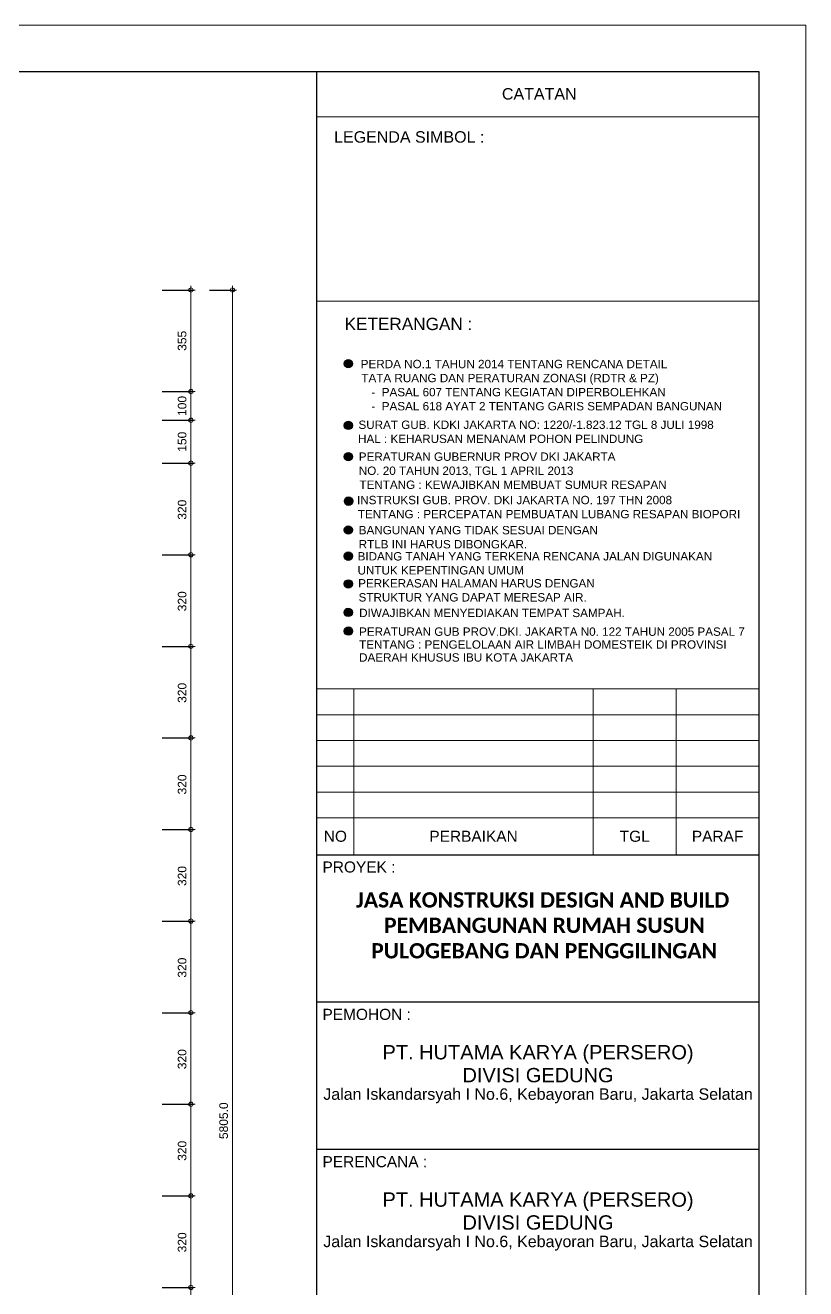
# Model space of a CAD drawing. Header units: millimetres. Extents: x -16 to 103, y -17 to 67.
# Drawn here: x 75.47 to 102.73, y 23.16 to 67.31 of the extents above; entities that cross this region are included whole.
import ezdxf
from ezdxf.enums import TextEntityAlignment as Align

# ---------------------------------------------------------------- set-up
doc = ezdxf.new("R2010")
doc.units = ezdxf.units.MM
doc.layers.get('defpoints').update_dxf_attribs({"color": 1})
for name, color, linetype, lineweight in [('-DPK-GARIS TEPI2', 7, 'Continuous', 13), ('-DPK-Simbol', 7, 'Continuous', 25), ('-DPK-TEKS 2', 7, 'Continuous', 15), ('KOP', 7, 'Continuous', 20), ('KOP GARIS', 1, 'Continuous', 30), ('u', 6, 'Continuous', 20)]:
    doc.layers.add(name, color=color, linetype=linetype, lineweight=lineweight)
doc.styles.add('ARIAL', font='arial.ttf')
doc.styles.add('KOPDPK', font='sanss___.ttf', dxfattribs={"height": 2})
doc.styles.get("Standard").update_dxf_attribs({"font": 'arial.ttf'})
doc.dimstyles.new('sk-100', dxfattribs={"dimtxt": 0.3, "dimasz": 0.15, "dimexe": 0.1, "dimexo": 0, "dimgap": 0.15, "dimtad": 1, "dimdec": 0, "dimlfac": 100, "dimzin": 0, "dimdsep": 46, "dimtxsty": 'Standard', "dimblk": 'BULAT', "dimcen": 0.09, "dimclrd": 256, "dimclre": 256, "dimclrt": 256, "dimadec": 0, "dimazin": 0, "dimtfac": 1, "dimtdec": 0, "dimtofl": 0, "dimtmove": 0, "dimatfit": 3, "dimldrblk": 'BULAT', "dimfxl": 0, "dimtolj": 1, "dimtzin": 0, "dimlwd": -1, "dimarcsym": 0})

# ---------------------------------------------------------------- blocks, each defined once
blk = doc.blocks.new('BULAT')
for p, q in [((-1, 0), (1, 0)), ((0, -1), (0, 1))]:
    blk.add_line(p, q)
blk.add_circle((0, 0), 0.5)
blk = doc.blocks.new('*D11')
at = {"layer": 'defpoints', "color": 0, "transparency": 16777216}
for p in [(81.899, 58.055), (82.699, 58.055), (81.899, 0.005)]:
    blk.add_point(p, dxfattribs=at)
at = {"layer": 'u', "lineweight": -2, "transparency": 16777216}
for p, q in [((81.899, 58.055), (82.799, 58.055)), ((81.899, 0.005), (82.799, 0.005))]:
    blk.add_line(p, q, dxfattribs=at)
at = {"layer": 'u', "transparency": 16777216}
blk.add_line((82.699, 0.155), (82.699, 57.905), dxfattribs=at)
at = {"layer": 'u', "transparency": 16777216, "xscale": 0.15, "yscale": 0.15, "zscale": 0.15}
for p, rotation in [((82.699, 58.055), 90), ((82.699, 0.005), 270)]:
    blk.add_blockref('BULAT', p, dxfattribs=dict(at, rotation=rotation))
at = {"layer": 'u', "transparency": 16777216, "insert": (82.396, 29.03), "char_height": 0.3, "attachment_point": 5, "rotation": 90}
blk.add_mtext('\\A1;5805.0', dxfattribs=at)
blk = doc.blocks.new('*D13')
at = {"layer": 'defpoints', "color": 0, "transparency": 16777216}
for p in [(80.249, 53.505), (81.249, 53.505), (80.249, 52.005)]:
    blk.add_point(p, dxfattribs=at)
at = {"layer": 'u', "lineweight": -2, "transparency": 16777216}
for p, q in [((80.249, 53.505), (81.349, 53.505)), ((80.249, 52.005), (81.349, 52.005))]:
    blk.add_line(p, q, dxfattribs=at)
at = {"layer": 'u', "transparency": 16777216}
blk.add_line((81.249, 52.155), (81.249, 53.355), dxfattribs=at)
at = {"layer": 'u', "transparency": 16777216, "xscale": 0.15, "yscale": 0.15, "zscale": 0.15}
for p, rotation in [((81.249, 53.505), 90), ((81.249, 52.005), 270)]:
    blk.add_blockref('BULAT', p, dxfattribs=dict(at, rotation=rotation))
at = {"layer": 'u', "transparency": 16777216, "insert": (80.945, 52.755), "char_height": 0.3, "attachment_point": 5, "rotation": 90}
blk.add_mtext('\\A1;150', dxfattribs=at)
blk = doc.blocks.new('*D14')
at = {"layer": 'defpoints', "color": 0, "transparency": 16777216}
for p in [(80.249, 54.505), (81.249, 54.505), (80.249, 53.505)]:
    blk.add_point(p, dxfattribs=at)
at = {"layer": 'u', "lineweight": -2, "transparency": 16777216}
for p, q in [((80.249, 54.505), (81.349, 54.505)), ((80.249, 53.505), (81.349, 53.505))]:
    blk.add_line(p, q, dxfattribs=at)
at = {"layer": 'u', "transparency": 16777216}
blk.add_line((81.249, 53.655), (81.249, 54.355), dxfattribs=at)
at = {"layer": 'u', "transparency": 16777216, "xscale": 0.15, "yscale": 0.15, "zscale": 0.15}
for p, rotation in [((81.249, 54.505), 90), ((81.249, 53.505), 270)]:
    blk.add_blockref('BULAT', p, dxfattribs=dict(at, rotation=rotation))
at = {"layer": 'u', "transparency": 16777216, "insert": (80.945, 54.005), "char_height": 0.3, "attachment_point": 5, "rotation": 90}
blk.add_mtext('\\A1;100', dxfattribs=at)
blk = doc.blocks.new('KOPA2-TPAK r')
at = {"layer": '-DPK-Simbol'}
for points in [[(51.339, 36.223, 1), (51.485, 36.223, 1)], [(51.339, 35.144, 1), (51.485, 35.144, 1)], [(51.339, 34.599, 1), (51.485, 34.599, 1)], [(51.344, 33.821, 1), (51.49, 33.821, 1)], [(51.339, 33.318, 1), (51.485, 33.318, 1)], [(51.339, 32.86, 1), (51.485, 32.86, 1)], [(51.339, 32.376, 1), (51.485, 32.376, 1)], [(51.338, 31.878, 1), (51.484, 31.878, 1)], [(51.341, 31.552, 1), (51.487, 31.552, 1)]]:
    blk.add_hatch(color=256, dxfattribs=at).paths.add_polyline_path(points)
at = {"layer": '-DPK-GARIS TEPI2', "lineweight": 13}
for p, q in [((50.864, 30.541), (58.585, 30.541)), ((51.508, 27.645), (51.508, 30.541)), ((55.69, 30.541), (55.69, 27.645)), ((57.138, 30.541), (57.138, 27.645)), ((50.864, 30.09), (58.585, 30.09)), ((50.864, 29.64), (58.585, 29.64)), ((50.864, 29.19), (58.585, 29.19)), ((50.864, 28.739), (58.585, 28.739)), ((50.864, 28.289), (58.585, 28.289))]:
    blk.add_line(p, q, dxfattribs=at)
at = {"layer": '-DPK-Simbol'}
for centre in [(51.412, 36.223), (51.412, 35.144), (51.412, 34.599), (51.417, 33.821), (51.417, 33.821), (51.412, 33.318), (51.412, 33.318), (51.412, 32.86), (51.412, 32.86), (51.412, 32.376), (51.411, 31.878), (51.411, 31.878), (51.414, 31.552), (51.414, 31.552)]:
    blk.add_circle(centre, 0.0732, dxfattribs=at)
blk.add_line((50.864, 37.317), (58.585, 37.317))
at = {"layer": 'KOP', "lineweight": 13}
blk.add_line((58.585, 40.534), (50.864, 40.534), dxfattribs=at)
at = {"layer": 'KOP'}
blk.add_lwpolyline([(0, 0), (59.4, 0), (59.4, 42.135), (0, 42.135)], close=True, dxfattribs=at)
at = {"layer": 'KOP GARIS'}
for p, q in [((50.864, 0.815), (50.864, 41.32)), ((50.864, 27.645), (58.585, 27.645)), ((50.864, 25.072), (58.585, 25.072)), ((50.864, 22.498), (58.585, 22.498))]:
    blk.add_line(p, q, dxfattribs=at)
blk.add_lwpolyline([(0.815, 0.815), (58.585, 0.815), (58.585, 41.32), (0.815, 41.32)], close=True, dxfattribs=at)
at = {"layer": '-DPK-Simbol', "style": 'ARIAL'}
for s, p in [('PERDA NO.1 TAHUN 2014 TENTANG RENCANA DETAIL', (51.629, 36.144)), ('TATA RUANG DAN PERATURAN ZONASI (RDTR & PZ)', (51.64, 35.899)), ('   -  PASAL 607 TENTANG KEGIATAN DIPERBOLEHKAN', (51.645, 35.653)), ('   -  PASAL 618 AYAT 2 TENTANG GARIS SEMPADAN BANGUNAN', (51.645, 35.407)), ('SURAT GUB. KDKI JAKARTA NO: 1220/-1.823.12 TGL 8 JULI 1998', (51.589, 35.083)), ('HAL : KEHARUSAN MENANAM POHON PELINDUNG', (51.582, 34.837)), ('PERATURAN GUBERNUR PROV DKI JAKARTA', (51.595, 34.526)), ('NO. 20 TAHUN 2013, TGL 1 APRIL 2013', (51.595, 34.28)), ('TENTANG : KEWAJIBKAN MEMBUAT SUMUR RESAPAN', (51.606, 34.035)), ('INSTRUKSI GUB. PROV. DKI JAKARTA NO. 197 THN 2008', (51.564, 33.768)), ('TENTANG : PERCEPATAN PEMBUATAN LUBANG RESAPAN BIOPORI', (51.578, 33.522)), ('BANGUNAN YANG TIDAK SESUAI DENGAN', (51.594, 33.242)), ('RTLB INI HARUS DIBONGKAR.', (51.593, 32.996)), ('BIDANG TANAH YANG TERKENA RENCANA JALAN DIGUNAKAN', (51.574, 32.785)), ('UNTUK KEPENTINGAN UMUM', (51.573, 32.54)), ('PERKERASAN HALAMAN HARUS DENGAN', (51.584, 32.313)), ('STRUKTUR YANG DAPAT MERESAP AIR.', (51.591, 32.068)), ('DIWAJIBKAN MENYEDIAKAN TEMPAT SAMPAH.', (51.601, 31.796)), ('PERATURAN GUB PROV.DKI. JAKARTA N0. 122 TAHUN 2005 PASAL 7', (51.6, 31.469)), ('TENTANG : PENGELOLAAN AIR LIMBAH DOMESTEIK DI PROVINSI', (51.6, 31.244)), ('DAERAH KHUSUS IBU KOTA JAKARTA', (51.6, 31.018))]:
    blk.add_text(s, height=0.14584, dxfattribs=at).set_placement(p)
at = {"layer": '-DPK-TEKS 2', "style": 'KOPDPK'}
blk.add_text('KETERANGAN :', height=0.21447, dxfattribs=at).set_placement((51.347, 36.81))
at = {"layer": '-DPK-TEKS 2'}
for s, p in [('NO', (51.186, 27.967)), ('PERBAIKAN', (53.599, 27.967)), ('TGL', (56.414, 27.967)), ('PARAF', (57.861, 27.967))]:
    blk.add_text(s, height=0.193, dxfattribs=at).set_placement(p, align=Align.MIDDLE_CENTER)
for s, height, p in [('PROYEK :', 0.193, (50.961, 27.43)), ('PEMOHON :', 0.193, (50.961, 24.856)), ('PERENCANA :', 0.19303, (50.961, 22.282))]:
    blk.add_text(s, height=height, dxfattribs=at).set_placement(p, align=Align.MIDDLE_LEFT)
at = {"layer": '-DPK-TEKS 2', "insert": (50.405, 26.989), "char_height": 0.2, "attachment_point": 1}
blk.add_mtext_dynamic_manual_height_columns('\\pi1.1411;{\\fCalibri|b1|i0|c0|p34;\\H1.3333x;JASA KONSTRUKSI DESIGN AND BUILD \\P\\pi1.6308;PEMBANGUNAN RUMAH SUSUN \\P\\pi1.4066;PULOGEBANG DAN PENGGILINGAN}', width=8.92595, gutter_width=1.75, heights=[0], dxfattribs=at)
at = {"layer": 'KOP'}
for s, height, p in [('PT. HUTAMA KARYA (PERSERO)', 0.25, (54.725, 24.194)), ('DIVISI GEDUNG', 0.25, (54.725, 23.794)), ('Jalan Iskandarsyah I No.6, Kebayoran Baru, Jakarta Selatan', 0.2, (54.725, 23.463)), ('PT. HUTAMA KARYA (PERSERO)', 0.25, (54.725, 21.62)), ('DIVISI GEDUNG', 0.25, (54.725, 21.22)), ('Jalan Iskandarsyah I No.6, Kebayoran Baru, Jakarta Selatan', 0.2, (54.725, 20.889))]:
    blk.add_text(s, height=height, dxfattribs=at).set_placement(p, align=Align.MIDDLE_CENTER)
at = {"layer": 'KOP', "char_height": 0.2, "attachment_point": 1}
for s, width, insert in [('\\pi0.037596;CATATAN', 1.34231, (54.057, 41.037)), ('LEGENDA SIMBOL :', 2.62438, (51.164, 40.284))]:
    blk.add_mtext_dynamic_manual_height_columns(s, width=width, gutter_width=5, heights=[0], dxfattribs=dict(at, insert=insert))
at = {"layer": 'KOP'}
for p in [(51.864, 6.612), (51.864, 6.212), (51.864, 5.812)]:
    blk.add_attdef('JUDUL', p, '', height=0.25, dxfattribs=at)
for tag, p in [('SKALA', (51.816, 4.913)), ('SKALA', (51.816, 4.602)), ('SKALA', (51.816, 4.312)), ('AR-00', (57.749, 3.195))]:
    blk.add_attdef(tag, text='', height=0.172, dxfattribs=at).set_placement(p, align=Align.MIDDLE_CENTER)
blk = doc.blocks.new('*D17')
at = {"layer": 'defpoints', "color": 0, "transparency": 16777216}
for p in [(80.249, 58.055), (81.249, 58.055), (80.249, 54.505)]:
    blk.add_point(p, dxfattribs=at)
at = {"layer": 'u', "lineweight": -2, "transparency": 16777216}
for p, q in [((80.249, 58.055), (81.349, 58.055)), ((80.249, 54.505), (81.349, 54.505))]:
    blk.add_line(p, q, dxfattribs=at)
at = {"layer": 'u', "transparency": 16777216}
blk.add_line((81.249, 54.655), (81.249, 57.905), dxfattribs=at)
at = {"layer": 'u', "transparency": 16777216, "xscale": 0.15, "yscale": 0.15, "zscale": 0.15}
for p, rotation in [((81.249, 58.055), 90), ((81.249, 54.505), 270)]:
    blk.add_blockref('BULAT', p, dxfattribs=dict(at, rotation=rotation))
at = {"layer": 'u', "transparency": 16777216, "insert": (80.945, 56.28), "char_height": 0.3, "attachment_point": 5, "rotation": 90}
blk.add_mtext('\\A1;355', dxfattribs=at)
blk = doc.blocks.new('*D45')
at = {"layer": 'defpoints', "color": 0, "transparency": 16777216}
for p in [(80.249, 23.205), (81.249, 23.205), (80.249, 20.005)]:
    blk.add_point(p, dxfattribs=at)
at = {"layer": 'u', "lineweight": -2, "transparency": 16777216}
for p, q in [((80.249, 23.205), (81.349, 23.205)), ((80.249, 20.005), (81.349, 20.005))]:
    blk.add_line(p, q, dxfattribs=at)
at = {"layer": 'u', "transparency": 16777216}
blk.add_line((81.249, 20.155), (81.249, 23.055), dxfattribs=at)
at = {"layer": 'u', "transparency": 16777216, "xscale": 0.15, "yscale": 0.15, "zscale": 0.15}
for p, rotation in [((81.249, 23.205), 90), ((81.249, 20.005), 270)]:
    blk.add_blockref('BULAT', p, dxfattribs=dict(at, rotation=rotation))
at = {"layer": 'u', "transparency": 16777216, "insert": (80.945, 21.58), "char_height": 0.3, "attachment_point": 5, "rotation": 90}
blk.add_mtext('\\A1;320', dxfattribs=at)
blk = doc.blocks.new('*D46')
at = {"layer": 'defpoints', "color": 0, "transparency": 16777216}
for p in [(80.249, 26.405), (81.249, 26.405), (80.249, 23.205)]:
    blk.add_point(p, dxfattribs=at)
at = {"layer": 'u', "lineweight": -2, "transparency": 16777216}
for p, q in [((80.249, 26.405), (81.349, 26.405)), ((80.249, 23.205), (81.349, 23.205))]:
    blk.add_line(p, q, dxfattribs=at)
at = {"layer": 'u', "transparency": 16777216}
blk.add_line((81.249, 23.355), (81.249, 26.255), dxfattribs=at)
at = {"layer": 'u', "transparency": 16777216, "xscale": 0.15, "yscale": 0.15, "zscale": 0.15}
for p, rotation in [((81.249, 26.405), 90), ((81.249, 23.205), 270)]:
    blk.add_blockref('BULAT', p, dxfattribs=dict(at, rotation=rotation))
at = {"layer": 'u', "transparency": 16777216, "insert": (80.945, 24.78), "char_height": 0.3, "attachment_point": 5, "rotation": 90}
blk.add_mtext('\\A1;320', dxfattribs=at)
blk = doc.blocks.new('*D47')
at = {"layer": 'defpoints', "color": 0, "transparency": 16777216}
for p in [(80.249, 29.605), (81.249, 29.605), (80.249, 26.405)]:
    blk.add_point(p, dxfattribs=at)
at = {"layer": 'u', "lineweight": -2, "transparency": 16777216}
for p, q in [((80.249, 29.605), (81.349, 29.605)), ((80.249, 26.405), (81.349, 26.405))]:
    blk.add_line(p, q, dxfattribs=at)
at = {"layer": 'u', "transparency": 16777216}
blk.add_line((81.249, 26.555), (81.249, 29.455), dxfattribs=at)
at = {"layer": 'u', "transparency": 16777216, "xscale": 0.15, "yscale": 0.15, "zscale": 0.15}
for p, rotation in [((81.249, 29.605), 90), ((81.249, 26.405), 270)]:
    blk.add_blockref('BULAT', p, dxfattribs=dict(at, rotation=rotation))
at = {"layer": 'u', "transparency": 16777216, "insert": (80.945, 27.98), "char_height": 0.3, "attachment_point": 5, "rotation": 90}
blk.add_mtext('\\A1;320', dxfattribs=at)
blk = doc.blocks.new('*D48')
at = {"layer": 'defpoints', "color": 0, "transparency": 16777216}
for p in [(80.249, 32.805), (81.249, 32.805), (80.249, 29.605)]:
    blk.add_point(p, dxfattribs=at)
at = {"layer": 'u', "lineweight": -2, "transparency": 16777216}
for p, q in [((80.249, 32.805), (81.349, 32.805)), ((80.249, 29.605), (81.349, 29.605))]:
    blk.add_line(p, q, dxfattribs=at)
at = {"layer": 'u', "transparency": 16777216}
blk.add_line((81.249, 29.755), (81.249, 32.655), dxfattribs=at)
at = {"layer": 'u', "transparency": 16777216, "xscale": 0.15, "yscale": 0.15, "zscale": 0.15}
for p, rotation in [((81.249, 32.805), 90), ((81.249, 29.605), 270)]:
    blk.add_blockref('BULAT', p, dxfattribs=dict(at, rotation=rotation))
at = {"layer": 'u', "transparency": 16777216, "insert": (80.945, 31.18), "char_height": 0.3, "attachment_point": 5, "rotation": 90}
blk.add_mtext('\\A1;320', dxfattribs=at)
blk = doc.blocks.new('*D49')
at = {"layer": 'defpoints', "color": 0, "transparency": 16777216}
for p in [(80.249, 36.005), (81.249, 36.005), (80.249, 32.805)]:
    blk.add_point(p, dxfattribs=at)
at = {"layer": 'u', "lineweight": -2, "transparency": 16777216}
for p, q in [((80.249, 36.005), (81.349, 36.005)), ((80.249, 32.805), (81.349, 32.805))]:
    blk.add_line(p, q, dxfattribs=at)
at = {"layer": 'u', "transparency": 16777216}
blk.add_line((81.249, 32.955), (81.249, 35.855), dxfattribs=at)
at = {"layer": 'u', "transparency": 16777216, "xscale": 0.15, "yscale": 0.15, "zscale": 0.15}
for p, rotation in [((81.249, 36.005), 90), ((81.249, 32.805), 270)]:
    blk.add_blockref('BULAT', p, dxfattribs=dict(at, rotation=rotation))
at = {"layer": 'u', "transparency": 16777216, "insert": (80.945, 34.38), "char_height": 0.3, "attachment_point": 5, "rotation": 90}
blk.add_mtext('\\A1;320', dxfattribs=at)
blk = doc.blocks.new('*D50')
at = {"layer": 'defpoints', "color": 0, "transparency": 16777216}
for p in [(80.249, 39.205), (81.249, 39.205), (80.249, 36.005)]:
    blk.add_point(p, dxfattribs=at)
at = {"layer": 'u', "lineweight": -2, "transparency": 16777216}
for p, q in [((80.249, 39.205), (81.349, 39.205)), ((80.249, 36.005), (81.349, 36.005))]:
    blk.add_line(p, q, dxfattribs=at)
at = {"layer": 'u', "transparency": 16777216}
blk.add_line((81.249, 36.155), (81.249, 39.055), dxfattribs=at)
at = {"layer": 'u', "transparency": 16777216, "xscale": 0.15, "yscale": 0.15, "zscale": 0.15}
for p, rotation in [((81.249, 39.205), 90), ((81.249, 36.005), 270)]:
    blk.add_blockref('BULAT', p, dxfattribs=dict(at, rotation=rotation))
at = {"layer": 'u', "transparency": 16777216, "insert": (80.945, 37.58), "char_height": 0.3, "attachment_point": 5, "rotation": 90}
blk.add_mtext('\\A1;320', dxfattribs=at)
blk = doc.blocks.new('*D51')
at = {"layer": 'defpoints', "color": 0, "transparency": 16777216}
for p in [(80.249, 42.405), (81.249, 42.405), (80.249, 39.205)]:
    blk.add_point(p, dxfattribs=at)
at = {"layer": 'u', "lineweight": -2, "transparency": 16777216}
for p, q in [((80.249, 42.405), (81.349, 42.405)), ((80.249, 39.205), (81.349, 39.205))]:
    blk.add_line(p, q, dxfattribs=at)
at = {"layer": 'u', "transparency": 16777216}
blk.add_line((81.249, 39.355), (81.249, 42.255), dxfattribs=at)
at = {"layer": 'u', "transparency": 16777216, "xscale": 0.15, "yscale": 0.15, "zscale": 0.15}
for p, rotation in [((81.249, 42.405), 90), ((81.249, 39.205), 270)]:
    blk.add_blockref('BULAT', p, dxfattribs=dict(at, rotation=rotation))
at = {"layer": 'u', "transparency": 16777216, "insert": (80.945, 40.78), "char_height": 0.3, "attachment_point": 5, "rotation": 90}
blk.add_mtext('\\A1;320', dxfattribs=at)
blk = doc.blocks.new('*D52')
at = {"layer": 'defpoints', "color": 0, "transparency": 16777216}
for p in [(80.249, 45.605), (81.249, 45.605), (80.249, 42.405)]:
    blk.add_point(p, dxfattribs=at)
at = {"layer": 'u', "lineweight": -2, "transparency": 16777216}
for p, q in [((80.249, 45.605), (81.349, 45.605)), ((80.249, 42.405), (81.349, 42.405))]:
    blk.add_line(p, q, dxfattribs=at)
at = {"layer": 'u', "transparency": 16777216}
blk.add_line((81.249, 42.555), (81.249, 45.455), dxfattribs=at)
at = {"layer": 'u', "transparency": 16777216, "xscale": 0.15, "yscale": 0.15, "zscale": 0.15}
for p, rotation in [((81.249, 45.605), 90), ((81.249, 42.405), 270)]:
    blk.add_blockref('BULAT', p, dxfattribs=dict(at, rotation=rotation))
at = {"layer": 'u', "transparency": 16777216, "insert": (80.945, 43.98), "char_height": 0.3, "attachment_point": 5, "rotation": 90}
blk.add_mtext('\\A1;320', dxfattribs=at)
blk = doc.blocks.new('*D53')
at = {"layer": 'defpoints', "color": 0, "transparency": 16777216}
for p in [(80.249, 48.805), (81.249, 48.805), (80.249, 45.605)]:
    blk.add_point(p, dxfattribs=at)
at = {"layer": 'u', "lineweight": -2, "transparency": 16777216}
for p, q in [((80.249, 48.805), (81.349, 48.805)), ((80.249, 45.605), (81.349, 45.605))]:
    blk.add_line(p, q, dxfattribs=at)
at = {"layer": 'u', "transparency": 16777216}
blk.add_line((81.249, 45.755), (81.249, 48.655), dxfattribs=at)
at = {"layer": 'u', "transparency": 16777216, "xscale": 0.15, "yscale": 0.15, "zscale": 0.15}
for p, rotation in [((81.249, 48.805), 90), ((81.249, 45.605), 270)]:
    blk.add_blockref('BULAT', p, dxfattribs=dict(at, rotation=rotation))
at = {"layer": 'u', "transparency": 16777216, "insert": (80.945, 47.18), "char_height": 0.3, "attachment_point": 5, "rotation": 90}
blk.add_mtext('\\A1;320', dxfattribs=at)
blk = doc.blocks.new('*D54')
at = {"layer": 'defpoints', "color": 0, "transparency": 16777216}
for p in [(80.249, 52.005), (81.249, 52.005), (80.249, 48.805)]:
    blk.add_point(p, dxfattribs=at)
at = {"layer": 'u', "lineweight": -2, "transparency": 16777216}
for p, q in [((80.249, 52.005), (81.349, 52.005)), ((80.249, 48.805), (81.349, 48.805))]:
    blk.add_line(p, q, dxfattribs=at)
at = {"layer": 'u', "transparency": 16777216}
blk.add_line((81.249, 48.955), (81.249, 51.855), dxfattribs=at)
at = {"layer": 'u', "transparency": 16777216, "xscale": 0.15, "yscale": 0.15, "zscale": 0.15}
for p, rotation in [((81.249, 52.005), 90), ((81.249, 48.805), 270)]:
    blk.add_blockref('BULAT', p, dxfattribs=dict(at, rotation=rotation))
at = {"layer": 'u', "transparency": 16777216, "insert": (80.945, 50.38), "char_height": 0.3, "attachment_point": 5, "rotation": 90}
blk.add_mtext('\\A1;320', dxfattribs=at)

msp = doc.modelspace()

# ---------------------------------------------------------------- block references
at = {"layer": 'KOP', "xscale": 2, "yscale": 2, "zscale": 2}
msp.add_blockref('KOPA2-TPAK r', (-16.075, -16.9647), dxfattribs=at)

# ---------------------------------------------------------------- dimensions: what is measured, and where the dimension line sits
at = {"layer": 'u'}
for base, p1, p2, picture, middle in [((81.2485, 58.055), (80.2485, 54.505), (80.2485, 58.055), '*D17', (81.2485, 56.28)), ((81.2485, 54.505), (80.2485, 53.505), (80.2485, 54.505), '*D14', (81.2485, 54.005)), ((81.2485, 53.505), (80.2485, 52.005), (80.2485, 53.505), '*D13', (81.2485, 52.755)), ((81.2485, 52.005), (80.2485, 48.805), (80.2485, 52.005), '*D54', (81.2485, 50.38)), ((81.2485, 48.805), (80.2485, 45.605), (80.2485, 48.805), '*D53', (81.2485, 47.18)), ((81.2485, 45.605), (80.2485, 42.405), (80.2485, 45.605), '*D52', (81.2485, 43.98)), ((81.2485, 42.405), (80.2485, 39.205), (80.2485, 42.405), '*D51', (81.2485, 40.78)), ((81.2485, 39.205), (80.2485, 36.005), (80.2485, 39.205), '*D50', (81.2485, 37.58)), ((81.2485, 36.005), (80.2485, 32.805), (80.2485, 36.005), '*D49', (81.2485, 34.38)), ((81.2485, 32.805), (80.2485, 29.605), (80.2485, 32.805), '*D48', (81.2485, 31.18)), ((81.2485, 29.605), (80.2485, 26.405), (80.2485, 29.605), '*D47', (81.2485, 27.98)), ((81.2485, 26.405), (80.2485, 23.205), (80.2485, 26.405), '*D46', (81.2485, 24.78)), ((81.2485, 23.205), (80.2485, 20.005), (80.2485, 23.205), '*D45', (81.2485, 21.58))]:
    dim = msp.add_linear_dim(base=base, p1=p1, p2=p2, angle=90, dimstyle='sk-100', dxfattribs=at)
    dim.commit()
    dim.dimension.update_dxf_attribs({"geometry": picture, "text_midpoint": middle, "dimtype": 160})
dim = msp.add_linear_dim(base=(82.6989, 58.055), p1=(81.8989, 0.005), p2=(81.8989, 58.055), angle=90, dimstyle='sk-100', override={"dimdec": 1}, dxfattribs=at)
dim.commit()
dim.dimension.update_dxf_attribs({"geometry": '*D11', "text_midpoint": (82.6989, 29.03), "dimtype": 160})

doc.saveas('drawing.dxf')
